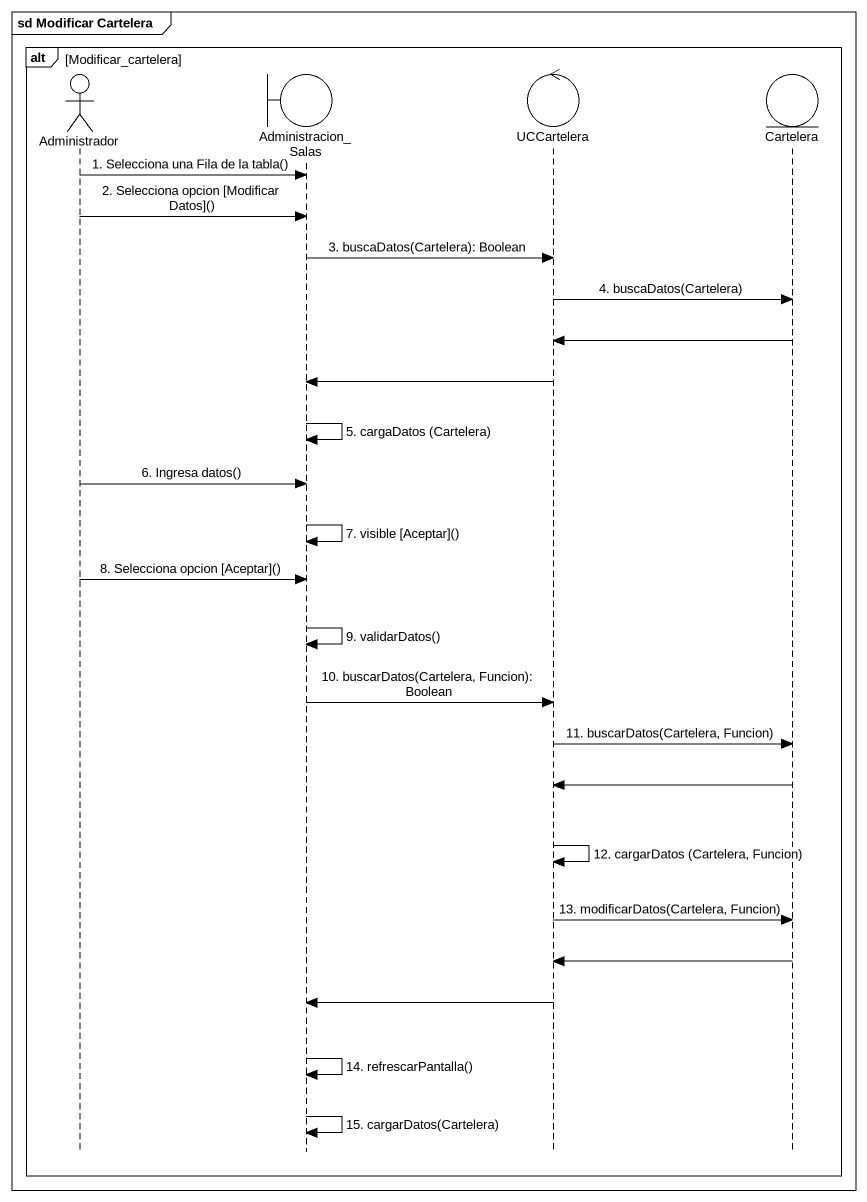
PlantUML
@startuml
mainframe sd Modificar Cartelera
hide footbox
actor Administrador
boundary Administracion_Salas
control UCCartelera
entity Cartelera

alt Modificar_cartelera
  Administrador -> Administracion_Salas : 1. Selecciona una Fila de la tabla()
  Administrador -> Administracion_Salas : 2. Selecciona opcion [Modificar Datos]()
  Administracion_Salas -> UCCartelera : 3. buscaDatos(Cartelera): Boolean
  UCCartelera -> Cartelera : 4. buscaDatos(Cartelera)
  Cartelera -> UCCartelera
  UCCartelera -> Administracion_Salas
  Administracion_Salas -> Administracion_Salas : 5. cargaDatos (Cartelera)
  Administrador -> Administracion_Salas : 6. Ingresa datos()
  Administracion_Salas -> Administracion_Salas : 7. visible [Aceptar]()
  Administrador -> Administracion_Salas : 8. Selecciona opcion [Aceptar]()
  Administracion_Salas -> Administracion_Salas : 9. validarDatos()
  Administracion_Salas -> UCCartelera : 10. buscarDatos(Cartelera, Funcion): Boolean
  UCCartelera -> Cartelera : 11. buscarDatos(Cartelera, Funcion)
  Cartelera -> UCCartelera
  UCCartelera -> UCCartelera : 12. cargarDatos (Cartelera, Funcion)
  UCCartelera -> Cartelera : 13. modificarDatos(Cartelera, Funcion)
  Cartelera -> UCCartelera
  UCCartelera -> Administracion_Salas
  Administracion_Salas -> Administracion_Salas : 14. refrescarPantalla()
  Administracion_Salas -> Administracion_Salas : 15. cargarDatos(Cartelera)
end
@enduml
